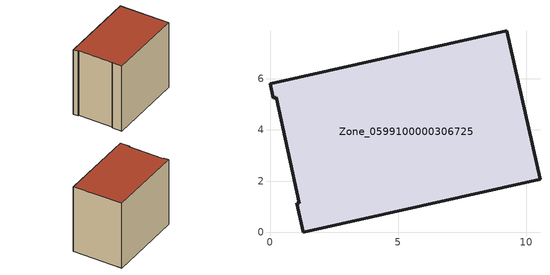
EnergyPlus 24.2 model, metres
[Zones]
Zone_0599100000306725
 floor ground (C_G): 1.15,1.14 0.25,5.27 0.12,5.24 0,5.8 9.24,7.88 10.54,2.07 1.3,0 1.04,1.14 z0
 wall outside (C_F): 1.3,0 10.54,2.07 9.24,7.88 0,5.8 0.12,5.24 0.25,5.27 1.15,1.14 1.04,1.14 1.3,0 z0:8.24
 roof outside (C_R): 0.25,5.27 1.15,1.14 1.04,1.14 1.3,0 10.54,2.07 9.24,7.88 0,5.8 0.12,5.24 z8.24
[BUILDING]
Pand.0599100000306725: North Axis=0; Terrain=City; Loads Convergence Tolerance Value=0.04; Temperature Convergence Tolerance Value=0.4; Solar Distribution=FullExterior; Maximum Number of Warmup Days=25; Minimum Number of Warmup Days=1
[Site:Location]
Rotterdam.The.Hague.AP_ZH_NLD Design_Conditions: Latitude=51.96; Longitude=4.45; Time Zone=1; Elevation=-4.5
[SITE:GROUNDTEMPERATURE:BUILDINGSURFACE]
18, 18, 18, 18, 18, 18, 18, 18, 18, 18, 18, 18
[MATERIAL] Thermal Absorptance=0.9; Solar Absorptance=0.7; Visible Absorptance=0.7
Name | Roughness | Thickness | Conductivity | Density | Specific Heat
G.TI.1975-1991 | MediumSmooth | 0.15 | 0.288461 | 540 | 1210
F.TI.1975-1991 | Rough | 0.3 | 0.230769 | 1920 | 840
R.TI.1975-1991 | MediumRough | 0.2 | 0.153846 | 1500 | 1000
[CONSTRUCTION]
C_G: G.TI.1975-1991
C_F: F.TI.1975-1991
C_R: R.TI.1975-1991
[ZONE]
Zone_0599100000306725: Type=1; Multiplier=1; Ceiling Height=Autocalculate; Volume=Autocalculate; Floor Area=autocalculate; Part of Total Floor Area=Yes
[ZONEINFILTRATION:DESIGNFLOWRATE]
Infil_Zone_0599100000306725: Zone or ZoneList or Space or SpaceList=Zone_0599100000306725; Schedule=AlwaysOn; Design Flow Rate Calculation Method=Flow/Area; Flow Rate per Floor Area=0.003; Constant Term Coefficient=1; Temperature Term Coefficient=0; Velocity Term Coefficient=0; Velocity Squared Term Coefficient=0
[HVACTEMPLATE:ZONE:IDEALLOADSAIRSYSTEM]
Zone_0599100000306725: Maximum Heating Supply Air Temperature=50; Minimum Cooling Supply Air Temperature=13; Maximum Heating Supply Air Humidity Ratio=0.0156; Minimum Cooling Supply Air Humidity Ratio=0.0077; Heating Limit=NoLimit; Cooling Limit=NoLimit; Dehumidification Control Type=ConstantSensibleHeatRatio; Cooling Sensible Heat Ratio=0.7; Dehumidification Setpoint=60; Humidification Control Type=None; Humidification Setpoint=30; Outdoor Air Method=None; Outdoor Air Flow Rate per Person=0.00944; Outdoor Air Flow Rate per Zone Floor Area=0; Outdoor Air Flow Rate per Zone=0; Demand Controlled Ventilation Type=None; Outdoor Air Economizer Type=NoEconomizer; Heat Recovery Type=None; Sensible Heat Recovery Effectiveness=0.7; Latent Heat Recovery Effectiveness=0.65
[ZONECONTROL:THERMOSTAT]
ThermostatControl_Zone_0599100000306725: Zone or ZoneList=Zone_0599100000306725; Control Type Schedule=DualSetpointControlType; Control 1=Thermostat_Zone_0599100000306725; Temperature Difference Between Cutout And Setpoint=0
[THERMOSTATSETPOINT:DUALSETPOINT]
Thermostat_Zone_0599100000306725: Heating Setpoint Temperature Schedule=HeatingSetpoint_Zone_0599100000306725; Cooling Setpoint Temperature Schedule=CoolingSetpoint_Zone_0599100000306725
[SCHEDULE:COMPACT]
HeatingSetpoint_Zone_0599100000306725: Through: 12/31, For: AllDays, Until: 24:00, 21
CoolingSetpoint_Zone_0599100000306725: Through: 12/31, For: AllDays, Until: 24:00, 24
DualSetpointControlType: Through: 12/31, For: AllDays, Until: 24:00, 4
AlwaysOn: Through: 12/31, For: AllDays, Until: 24:00, 1
